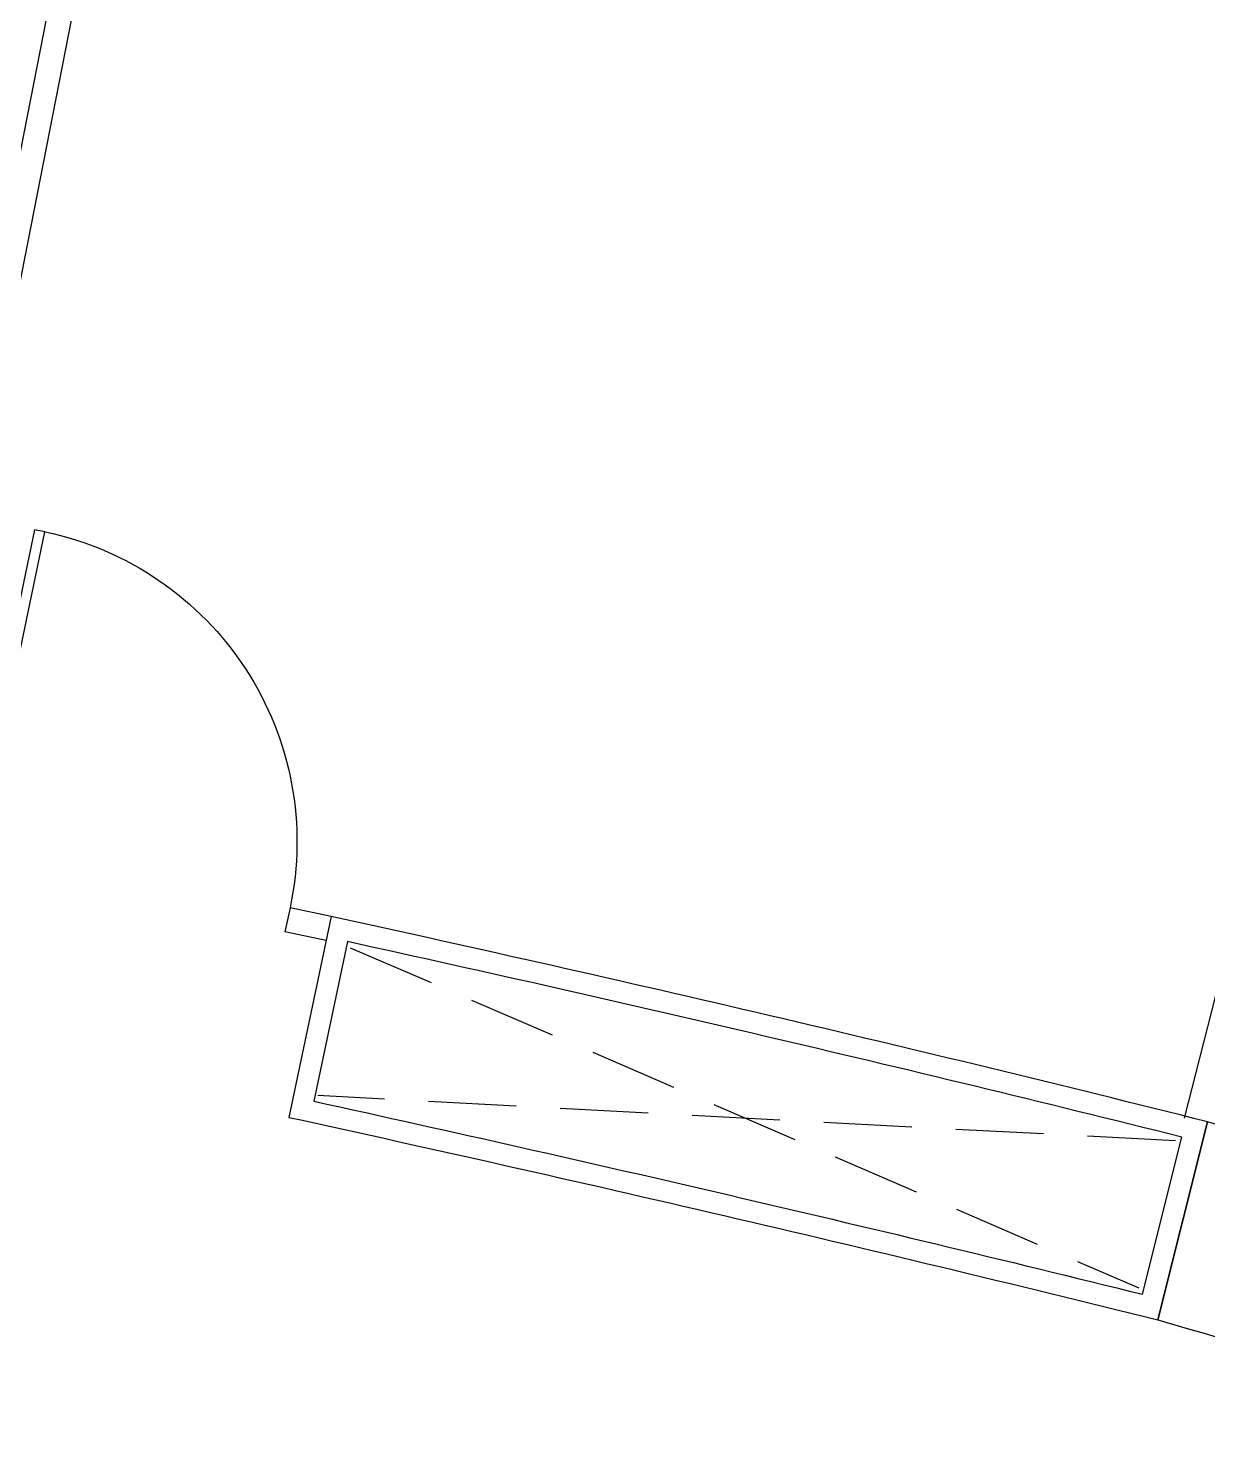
# Model space of a CAD drawing. Extents: x -1.7 to 87, y -33.6 to 19.
# Drawn here: x 32.089 to 35.438, y 7.446 to 11.491 of the extents above; entities that cross this region are included whole.
import ezdxf

# ---------------------------------------------------------------- set-up
doc = ezdxf.new("R2010")
doc.units = 0
doc.linetypes.add('HIDDEN', pattern=[0.375, 0.25, -0.125])
for name, color, linetype in [('AR-ARMÁRIOS', 2, 'Continuous'), ('AR-DIV', 2, 'Continuous'), ('AR-PISO', 1, 'Continuous'), ('AR-POR', 1, 'Continuous'), ('AR-PRJ', 1, 'HIDDEN')]:
    doc.layers.add(name, color=color, linetype=linetype)

# ---------------------------------------------------------------- blocks, each defined once
blk = doc.blocks.new('porta 1')
at = {"layer": 'AR-PISO'}
blk.add_arc((2532.7584, 273.1663), 0.9, 55.5698, 145.7245, dxfattribs=at)
at = {"layer": 'AR-POR'}
blk.add_lwpolyline([(2532.7584, 273.1663), (2533.2673, 273.9086), (2533.292, 273.8916), (2532.7832, 273.1493), (2532.7584, 273.1663)], dxfattribs=at)

msp = doc.modelspace()

# ---------------------------------------------------------------- linework, layer by layer
at = {"layer": 'AR-ARMÁRIOS'}
msp.add_lwpolyline([(32.9485, 8.9688), (32.8281, 8.3982, -0.00693), (35.2967, 7.8231), (35.4376, 8.3857, 0.007646)], format="xyb", close=True, dxfattribs=at)
at = {"layer": 'AR-ARMÁRIOS', "color": 1}
msp.add_lwpolyline([(32.9947, 8.8973), (32.8991, 8.4441, -0.006604), (35.253, 7.8957), (35.3648, 8.3421, 0.007286)], format="xyb", close=True, dxfattribs=at)
at = {"layer": 'AR-ARMÁRIOS'}
msp.add_lwpolyline([(36.7717, 8.007, -0.003937), (35.4376, 8.3857), (35.2967, 7.8231, 0.005051), (36.6264, 7.4461)], format="xyb", dxfattribs=at)
at = {"layer": 'AR-DIV'}
for p, q in [((32.8317, 8.9938), (32.8171, 8.9253)), ((32.9486, 8.9691), (32.8317, 8.9938)), ((32.9341, 8.9004), (32.8171, 8.9253))]:
    msp.add_line(p, q, dxfattribs=at)
for points in [[(32.9897, 15.8621), (31.6905, 9.2303)], [(33.0585, 15.8493), (31.7594, 9.2175)], [(37.0465, 14.9537), (35.3708, 8.3955)]]:
    msp.add_lwpolyline(points, dxfattribs=at)
at = {"layer": 'AR-PRJ', "color": 1}
for p, q in [((33.0028, 8.8801), (35.2421, 7.914)), ((35.3466, 8.3311), (32.911, 8.4601))]:
    msp.add_line(p, q, dxfattribs=at)

# ---------------------------------------------------------------- block references
at = {"layer": 'AR-POR', "xscale": -1, "rotation": 313.7475435675779}
msp.add_blockref('porta 1', (1585.9749, -2009.3575), dxfattribs=at)

doc.saveas('drawing.dxf')
